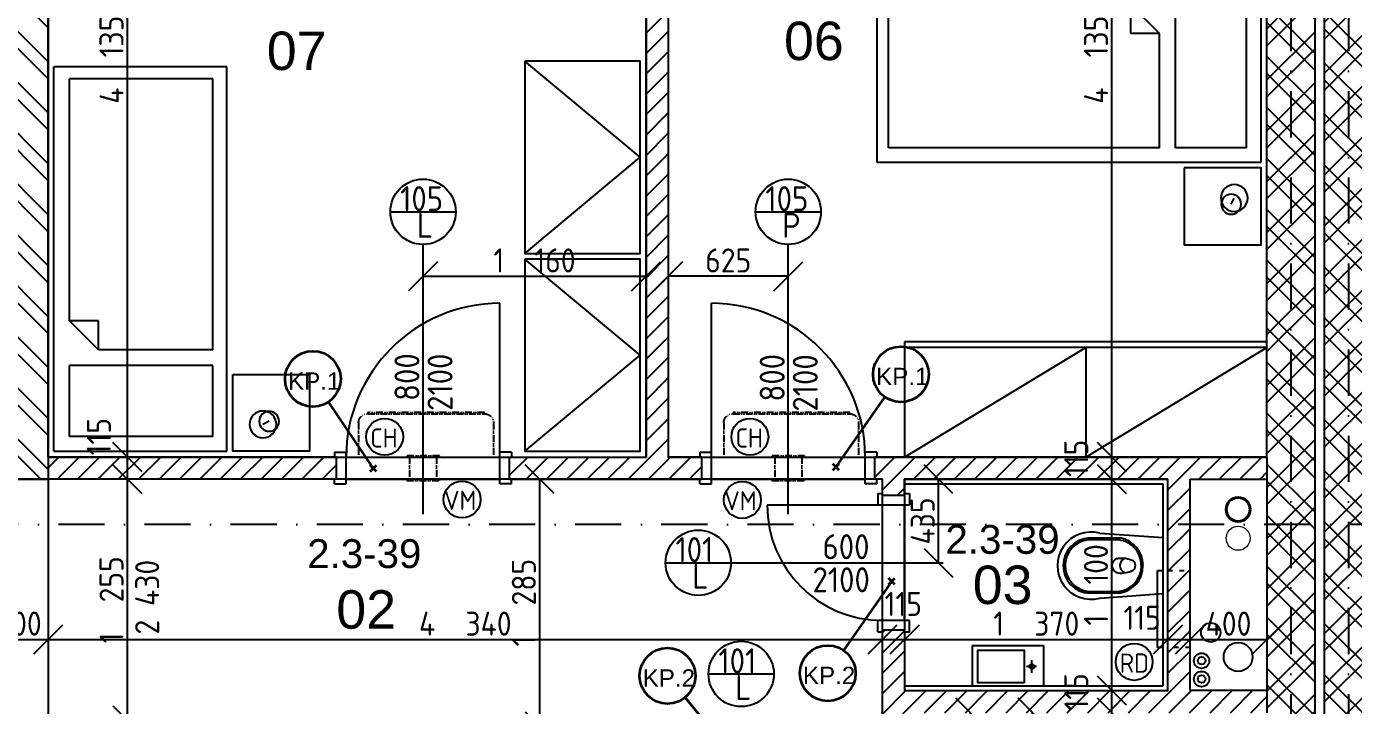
# Model space of a CAD drawing. Extents: x 4511820 to 5180432, y -1526536 to -944957.
# Drawn here: x 5116060 to 5122962, y -1205042 to -1201509 of the extents above; entities that cross this region are included whole.
import ezdxf

# ---------------------------------------------------------------- set-up
doc = ezdxf.new("R2010")
doc.units = 0
doc.header["$MEASUREMENT"] = 0
for name, pattern in [('ACAD_ISO03W100', [30, 12, -18]), ('ACAD_ISO12W100', [22, 12, -3, 0.5, -3, 0.5, -3]), ('BODKOCIARKOVANA_3', [5.6, 3, -1.3, 0, -1.3]), ('DASHED', [0.75, 0.5, -0.25])]:
    doc.linetypes.add(name, pattern=pattern)
doc.layers.get('0').update_dxf_attribs({"linetype": 'CONTINUOUS'})
doc.layers.get('Defpoints').update_dxf_attribs({"color": 61, "linetype": 'CONTINUOUS'})
for name, color, linetype in [('DVERE', 45, 'CONTINUOUS'), ('KÓTY', 4, 'CONTINUOUS'), ('MÚRY', 1, 'CONTINUOUS'), ('osi', 253, 'CONTINUOUS'), ('Plochy', 41, 'CONTINUOUS'), ('POPIS', 7, 'CONTINUOUS'), ('TENKÁ', 7, 'CONTINUOUS'), ('tzb', 153, 'CONTINUOUS'), ('Z-Kúrenie', 101, 'CONTINUOUS'), ('ZARIADENIE', 47, 'CONTINUOUS'), ('ZARIADOVACIE', 144, 'CONTINUOUS'), ('ZZ-chladenie', 133, 'CONTINUOUS'), ('zz-vetr', 52, 'CONTINUOUS'), ('ŠRAFY', 82, 'CONTINUOUS')]:
    doc.layers.add(name, color=color, linetype=linetype)
for name, color, linetype, lineweight in [('preklady', 74, 'CONTINUOUS', 35), ('zz-kanal-daždová', 136, 'CONTINUOUS', 40), ('zz-kanal-splaskova', 37, 'CONTINUOUS', 18)]:
    doc.layers.add(name, color=color, linetype=linetype, lineweight=lineweight)
doc.styles.add('ARIAL', font='arial.ttf')
doc.styles.add('STYLE1', font='isocp.shx')
doc.dimstyles.new('STANDARD-50', dxfattribs={"dimtxt": 125, "dimasz": 150, "dimexe": 10, "dimexo": 200, "dimgap": 20, "dimtad": 1, "dimdsep": 46, "dimlunit": 6, "dimtxsty": 'STYLE1', "dimblk1": 'OBLIQUE', "dimblk2": 'OBLIQUE', "dimsah": 1, "dimcen": 2.5, "dimse1": 1, "dimse2": 1, "dimadec": 0, "dimazin": 0, "dimtfac": 1, "dimtmove": 1, "dimatfit": 3, "dimldrblk": 'OBLIQUE', "dimfxl": 1, "dimtolj": 1, "dimtzin": 0, "dimarcsym": 0})
pattern_1 = [(45, (584112, 2493.08), (-132.5825215, 132.5825215), []), (45, (584200.39, 2493.08), (-132.5825215, 132.5825215), [])]
pattern_2 = [(135, (515810.9, -45114.18), (-132.5825215, -132.5825215), []), (135, (515810.9, -45025.8), (-132.5825215, -132.5825215), [])]
pattern_3 = [(45, (515270.5, 214751.965), (-53.0330086, 53.0330086), [])]

# ---------------------------------------------------------------- blocks, each defined once
blk = doc.blocks.new('JEDNOPOSTEL')
at = {"layer": 'ZARIADENIE', "ltscale": 0.25}
for p, q in [((4449069, -1322230.2), (4447069, -1322230.2)), ((4447069, -1323130.2), (4447069, -1322230.2)), ((4449069, -1322230.2), (4449069, -1323130.2)), ((4449069, -1323130.2), (4447069, -1323130.2)), ((4448913, -1323349.6), (4448929.1, -1323317.4))]:
    blk.add_line(p, q, dxfattribs=at)
at = {"layer": 'ZARIADENIE', "color": 76, "ltscale": 0.25}
for p, q in [((4448390.6, -1322311.3), (4447130.6, -1322311.3)), ((4447130.6, -1323056.9), (4447130.6, -1322311.3)), ((4448540.6, -1322461.3), (4448390.6, -1322311.3)), ((4448390.6, -1322461.3), (4448390.6, -1322311.3)), ((4448992.6, -1322311.3), (4448623.3, -1322311.3)), ((4448623.3, -1323056.9), (4448623.3, -1322311.3)), ((4448992.6, -1323056.9), (4448992.6, -1322311.3)), ((4448540.6, -1322461.3), (4448390.6, -1322461.3)), ((4448540.6, -1323056.9), (4448540.6, -1322461.3)), ((4448540.6, -1323056.9), (4447130.6, -1323056.9)), ((4448992.6, -1323056.9), (4448623.3, -1323056.9))]:
    blk.add_line(p, q, dxfattribs=at)
at = {"layer": 'ZARIADENIE'}
blk.add_lwpolyline([(4448669, -1323160.2), (4448669, -1323560.2), (4449069, -1323560.2), (4449069, -1323160.2)], close=True, dxfattribs=at)
at = {"layer": 'ZARIADENIE', "ltscale": 0.25}
for centre, radius in [((4448929.1, -1323317.4), 69.7), ((4448913, -1323349.6), 51.9)]:
    blk.add_circle(centre, radius, dxfattribs=at)
blk = doc.blocks.new('SKRINA')
at = {"layer": 'ZARIADENIE'}
for p, q in [((4449069, -1324645.2), (4448469, -1324145.2)), ((4448469, -1325145.2), (4449069, -1324645.2))]:
    blk.add_line(p, q, dxfattribs=at)
blk.add_lwpolyline([(4448469, -1324145.2), (4448469, -1325145.2), (4449069, -1325145.2), (4449069, -1324145.2)], close=True, dxfattribs=at)
blk = doc.blocks.new('DVOJPOSTEL')
at = {"layer": 'ZARIADENIE', "ltscale": 0.25}
for p, q in [((4444359, -1314665.2), (4444359, -1312665.2)), ((4444359, -1312665.2), (4446159, -1312665.2)), ((4445259, -1312665.2), (4445259, -1314665.2)), ((4446159, -1312665.2), (4446159, -1314665.2)), ((4444139.6, -1312821.2), (4444171.8, -1312805.1)), ((4446378.4, -1312821.2), (4446346.2, -1312805.1)), ((4446159, -1314665.2), (4444359, -1314665.2))]:
    blk.add_line(p, q, dxfattribs=at)
at = {"layer": 'ZARIADENIE', "color": 76, "ltscale": 0.25}
for p, q in [((4444432.3, -1312741.6), (4445177.9, -1312741.6)), ((4444432.3, -1312741.6), (4444432.3, -1313110.9)), ((4445177.9, -1312741.6), (4445177.9, -1313110.9)), ((4446085.7, -1312741.6), (4445340.1, -1312741.6)), ((4445340.1, -1312741.6), (4445340.1, -1313110.9)), ((4446085.7, -1312741.6), (4446085.7, -1313110.9)), ((4444432.3, -1313110.9), (4445177.9, -1313110.9)), ((4446085.7, -1313110.9), (4445340.1, -1313110.9)), ((4444432.3, -1313193.6), (4444432.3, -1314603.6)), ((4444432.3, -1313193.6), (4445027.9, -1313193.6)), ((4445027.9, -1313193.6), (4445177.9, -1313343.6)), ((4445027.9, -1313193.6), (4445027.9, -1313343.6)), ((4445490.1, -1313193.6), (4445340.1, -1313343.6)), ((4446085.7, -1313193.6), (4445490.1, -1313193.6)), ((4445490.1, -1313193.6), (4445490.1, -1313343.6)), ((4446085.7, -1313193.6), (4446085.7, -1314603.6)), ((4445027.9, -1313343.6), (4445177.9, -1313343.6)), ((4445177.9, -1313343.6), (4445177.9, -1314603.6)), ((4445340.1, -1313343.6), (4445340.1, -1314603.6)), ((4445490.1, -1313343.6), (4445340.1, -1313343.6)), ((4444432.3, -1314603.6), (4445177.9, -1314603.6)), ((4446085.7, -1314603.6), (4445340.1, -1314603.6))]:
    blk.add_line(p, q, dxfattribs=at)
at = {"layer": 'ZARIADENIE'}
for points in [[(4444329, -1313065.2), (4443929, -1313065.2), (4443929, -1312665.2), (4444329, -1312665.2)], [(4446189, -1313065.2), (4446589, -1313065.2), (4446589, -1312665.2), (4446189, -1312665.2)]]:
    blk.add_lwpolyline(points, close=True, dxfattribs=at)
at = {"layer": 'ZARIADENIE', "ltscale": 0.25}
for centre, radius in [((4444139.6, -1312821.2), 51.9), ((4444171.8, -1312805.1), 69.7), ((4446346.2, -1312805.1), 69.7), ((4446378.4, -1312821.2), 51.9)]:
    blk.add_circle(centre, radius, dxfattribs=at)
blk = doc.blocks.new('chlad2')
at = {"layer": 'ZZ-chladenie', "linetype": 'ACAD_ISO12W100', "ltscale": 3}
for p, q in [((5102412.5, -1105747.3), (5102592.5, -1105747.3)), ((5102412.5, -1106448.4), (5102592.5, -1106448.4))]:
    blk.add_line(p, q, dxfattribs=at)
blk.add_lwpolyline([(5102367.5, -1106402), (5102360.8, -1106402), (5102360.8, -1105794.8), (5102367.5, -1105794.8)], close=True, dxfattribs=at)
for centre, start, end in [((5102412.5, -1105792.3), 90, 180), ((5102412.5, -1106403.4), 180, 270)]:
    blk.add_arc(centre, 45, start, end, dxfattribs=at)
blk = doc.blocks.new('_OBLIQUE')
at = {"color": 0, "linetype": 'ByBlock'}
blk.add_line((-0.5, -0.5), (0.5, 0.5), dxfattribs=at)
blk = doc.blocks.new('*D28107')
at = {"layer": 'Defpoints', "color": 0}
for p in [(5115872.5, -1204698.5), (5116172.5, -1204698.5), (5116172.5, -1204698.5)]:
    blk.add_point(p, dxfattribs=at)
at = {"layer": 'KÓTY', "color": 0, "lineweight": -2}
blk.add_line((5115872.5, -1204698.5), (5116172.5, -1204698.5), dxfattribs=at)
at = {"layer": 'KÓTY', "color": 0, "linetype": 'ByBlock', "lineweight": -2, "xscale": 150, "yscale": 150, "zscale": 150, "rotation": 180}
blk.add_blockref('_OBLIQUE', (5115872.5, -1204698.5), dxfattribs=at)
at = {"layer": 'KÓTY', "color": 0, "linetype": 'ByBlock', "lineweight": -2, "xscale": 150, "yscale": 150, "zscale": 150}
blk.add_blockref('_OBLIQUE', (5116172.5, -1204698.5), dxfattribs=at)
at = {"layer": 'KÓTY', "color": 0, "insert": (5116022.5, -1204616), "char_height": 125, "attachment_point": 5, "style": 'STYLE1'}
blk.add_mtext('\\A1;300', dxfattribs=at)
blk = doc.blocks.new('*D28108')
at = {"layer": 'Defpoints', "color": 0}
for p in [(5116172.5, -1204698.5), (5120512.5, -1204698.5), (5120512.5, -1204698.5)]:
    blk.add_point(p, dxfattribs=at)
at = {"layer": 'KÓTY', "color": 0, "lineweight": -2}
blk.add_line((5116172.5, -1204698.5), (5120512.5, -1204698.5), dxfattribs=at)
at = {"layer": 'KÓTY', "color": 0, "linetype": 'ByBlock', "lineweight": -2, "xscale": 150, "yscale": 150, "zscale": 150, "rotation": 180}
blk.add_blockref('_OBLIQUE', (5116172.5, -1204698.5), dxfattribs=at)
at = {"layer": 'KÓTY', "color": 0, "linetype": 'ByBlock', "lineweight": -2, "xscale": 150, "yscale": 150, "zscale": 150}
blk.add_blockref('_OBLIQUE', (5120512.5, -1204698.5), dxfattribs=at)
at = {"layer": 'KÓTY', "color": 0, "insert": (5118342.5, -1204616), "char_height": 125, "attachment_point": 5, "style": 'STYLE1'}
blk.add_mtext('\\A1;4ﾠ340', dxfattribs=at)
blk = doc.blocks.new('*D28109')
at = {"layer": 'Defpoints', "color": 0}
for p in [(5120512.5, -1204698.5), (5120627.5, -1204698.5), (5120627.5, -1204698.5)]:
    blk.add_point(p, dxfattribs=at)
at = {"layer": 'KÓTY', "color": 0, "lineweight": -2}
blk.add_line((5120512.5, -1204698.5), (5120627.5, -1204698.5), dxfattribs=at)
at = {"layer": 'KÓTY', "color": 0, "linetype": 'ByBlock', "lineweight": -2, "xscale": 150, "yscale": 150, "zscale": 150, "rotation": 180}
blk.add_blockref('_OBLIQUE', (5120512.5, -1204698.5), dxfattribs=at)
at = {"layer": 'KÓTY', "color": 0, "linetype": 'ByBlock', "lineweight": -2, "xscale": 150, "yscale": 150, "zscale": 150}
blk.add_blockref('_OBLIQUE', (5120627.5, -1204698.5), dxfattribs=at)
at = {"layer": 'KÓTY', "color": 0, "insert": (5120620.8, -1204513.5), "char_height": 125, "attachment_point": 5, "style": 'STYLE1'}
blk.add_mtext('\\A1;115', dxfattribs=at)
blk = doc.blocks.new('*D28110')
at = {"layer": 'Defpoints', "color": 0}
for p in [(5120627.5, -1204698.5), (5121997.5, -1204698.5), (5121997.5, -1204698.5)]:
    blk.add_point(p, dxfattribs=at)
at = {"layer": 'KÓTY', "color": 0, "lineweight": -2}
blk.add_line((5120627.5, -1204698.5), (5121997.5, -1204698.5), dxfattribs=at)
at = {"layer": 'KÓTY', "color": 0, "linetype": 'ByBlock', "lineweight": -2, "xscale": 150, "yscale": 150, "zscale": 150, "rotation": 180}
blk.add_blockref('_OBLIQUE', (5120627.5, -1204698.5), dxfattribs=at)
at = {"layer": 'KÓTY', "color": 0, "linetype": 'ByBlock', "lineweight": -2, "xscale": 150, "yscale": 150, "zscale": 150}
blk.add_blockref('_OBLIQUE', (5121997.5, -1204698.5), dxfattribs=at)
at = {"layer": 'KÓTY', "color": 0, "insert": (5121312.5, -1204616), "char_height": 125, "attachment_point": 5, "style": 'STYLE1'}
blk.add_mtext('\\A1;1ﾠ370', dxfattribs=at)
blk = doc.blocks.new('*D28111')
at = {"layer": 'Defpoints', "color": 0}
for p in [(5121997.5, -1204698.5), (5122112.5, -1204698.5), (5122112.5, -1204698.5)]:
    blk.add_point(p, dxfattribs=at)
at = {"layer": 'KÓTY', "color": 0, "lineweight": -2}
blk.add_line((5121997.5, -1204698.5), (5122112.5, -1204698.5), dxfattribs=at)
at = {"layer": 'KÓTY', "color": 0, "linetype": 'ByBlock', "lineweight": -2, "xscale": 150, "yscale": 150, "zscale": 150, "rotation": 180}
blk.add_blockref('_OBLIQUE', (5121997.5, -1204698.5), dxfattribs=at)
at = {"layer": 'KÓTY', "color": 0, "linetype": 'ByBlock', "lineweight": -2, "xscale": 150, "yscale": 150, "zscale": 150}
blk.add_blockref('_OBLIQUE', (5122112.5, -1204698.5), dxfattribs=at)
at = {"layer": 'KÓTY', "color": 0, "insert": (5121863.5, -1204585.5), "char_height": 125, "attachment_point": 5, "style": 'STYLE1'}
blk.add_mtext('\\A1;115', dxfattribs=at)
blk = doc.blocks.new('*D28112')
at = {"layer": 'Defpoints', "color": 0}
for p in [(5122112.5, -1204698.5), (5122512.5, -1204698.5), (5122512.5, -1204698.5)]:
    blk.add_point(p, dxfattribs=at)
at = {"layer": 'KÓTY', "color": 0, "lineweight": -2}
blk.add_line((5122112.5, -1204698.5), (5122512.5, -1204698.5), dxfattribs=at)
at = {"layer": 'KÓTY', "color": 0, "linetype": 'ByBlock', "lineweight": -2, "xscale": 150, "yscale": 150, "zscale": 150, "rotation": 180}
blk.add_blockref('_OBLIQUE', (5122112.5, -1204698.5), dxfattribs=at)
at = {"layer": 'KÓTY', "color": 0, "linetype": 'ByBlock', "lineweight": -2, "xscale": 150, "yscale": 150, "zscale": 150}
blk.add_blockref('_OBLIQUE', (5122512.5, -1204698.5), dxfattribs=at)
at = {"layer": 'KÓTY', "color": 0, "insert": (5122312.5, -1204616), "char_height": 125, "attachment_point": 5, "style": 'STYLE1'}
blk.add_mtext('\\A1;400', dxfattribs=at)
blk = doc.blocks.new('*D28202')
at = {"layer": 'Defpoints', "color": 0}
for p in [(5116172.5, -1203864.2), (5116584.5, -1203864.2), (5116172.5, -1205119.2)]:
    blk.add_point(p, dxfattribs=at)
at = {"layer": 'KÓTY', "color": 0, "lineweight": -2}
blk.add_line((5116584.5, -1205119.2), (5116584.5, -1203864.2), dxfattribs=at)
at = {"layer": 'KÓTY', "color": 0, "linetype": 'ByBlock', "lineweight": -2, "xscale": 150, "yscale": 150, "zscale": 150}
for p, rotation in [((5116584.5, -1203864.2), 90), ((5116584.5, -1205119.2), 270)]:
    blk.add_blockref('_OBLIQUE', p, dxfattribs=dict(at, rotation=rotation))
at = {"layer": 'KÓTY', "color": 0, "insert": (5116502, -1204491.7), "char_height": 125, "attachment_point": 5, "rotation": 90, "style": 'STYLE1'}
blk.add_mtext('\\A1;1ﾠ255', dxfattribs=at)
blk = doc.blocks.new('*D28203')
at = {"layer": 'Defpoints', "color": 0}
for p in [(5116172.5, -1203749.2), (5116584.5, -1203749.2), (5116172.5, -1203864.2)]:
    blk.add_point(p, dxfattribs=at)
at = {"layer": 'KÓTY', "color": 0, "lineweight": -2}
blk.add_line((5116584.5, -1203864.2), (5116584.5, -1203749.2), dxfattribs=at)
at = {"layer": 'KÓTY', "color": 0, "linetype": 'ByBlock', "lineweight": -2, "xscale": 150, "yscale": 150, "zscale": 150}
for p, rotation in [((5116584.5, -1203749.2), 90), ((5116584.5, -1203864.2), 270)]:
    blk.add_blockref('_OBLIQUE', p, dxfattribs=dict(at, rotation=rotation))
at = {"layer": 'KÓTY', "color": 0, "insert": (5116436.5, -1203643), "char_height": 125, "attachment_point": 5, "rotation": 90, "style": 'STYLE1'}
blk.add_mtext('\\A1;115', dxfattribs=at)
blk = doc.blocks.new('*D28204')
at = {"layer": 'Defpoints', "color": 0}
for p in [(5116172.5, -1199614.2), (5116584.5, -1199614.2), (5116172.5, -1203749.2)]:
    blk.add_point(p, dxfattribs=at)
at = {"layer": 'KÓTY', "color": 0, "lineweight": -2}
blk.add_line((5116584.5, -1203749.2), (5116584.5, -1199614.2), dxfattribs=at)
at = {"layer": 'KÓTY', "color": 0, "linetype": 'ByBlock', "lineweight": -2, "xscale": 150, "yscale": 150, "zscale": 150}
for p, rotation in [((5116584.5, -1199614.2), 90), ((5116584.5, -1203749.2), 270)]:
    blk.add_blockref('_OBLIQUE', p, dxfattribs=dict(at, rotation=rotation))
at = {"layer": 'KÓTY', "color": 0, "insert": (5116502, -1201681.7), "char_height": 125, "attachment_point": 5, "rotation": 90, "style": 'STYLE1'}
blk.add_mtext('\\A1;4ﾠ135', dxfattribs=at)
blk = doc.blocks.new('*D28205')
at = {"layer": 'Defpoints', "color": 0}
for p in [(5118122.5, -1202643.1), (5119282.5, -1202643.1), (5119282.5, -1202808.5)]:
    blk.add_point(p, dxfattribs=at)
at = {"layer": 'KÓTY', "color": 0, "lineweight": -2}
blk.add_line((5118122.5, -1202808.5), (5119282.5, -1202808.5), dxfattribs=at)
at = {"layer": 'KÓTY', "color": 0, "linetype": 'ByBlock', "lineweight": -2, "xscale": 150, "yscale": 150, "zscale": 150, "rotation": 180}
blk.add_blockref('_OBLIQUE', (5118122.5, -1202808.5), dxfattribs=at)
at = {"layer": 'KÓTY', "color": 0, "linetype": 'ByBlock', "lineweight": -2, "xscale": 150, "yscale": 150, "zscale": 150}
blk.add_blockref('_OBLIQUE', (5119282.5, -1202808.5), dxfattribs=at)
at = {"layer": 'KÓTY', "color": 0, "insert": (5118702.5, -1202726), "char_height": 125, "attachment_point": 5, "style": 'STYLE1'}
blk.add_mtext('\\A1;1ﾠ160', dxfattribs=at)
blk = doc.blocks.new('*D28206')
at = {"layer": 'Defpoints', "color": 0}
for p in [(5119397.5, -1202808.5), (5119397.5, -1203749.2), (5120022.5, -1203749.2)]:
    blk.add_point(p, dxfattribs=at)
at = {"layer": 'KÓTY', "color": 0, "lineweight": -2}
blk.add_line((5120022.5, -1202808.5), (5119397.5, -1202808.5), dxfattribs=at)
at = {"layer": 'KÓTY', "color": 0, "linetype": 'ByBlock', "lineweight": -2, "xscale": 150, "yscale": 150, "zscale": 150, "rotation": 180}
blk.add_blockref('_OBLIQUE', (5119397.5, -1202808.5), dxfattribs=at)
at = {"layer": 'KÓTY', "color": 0, "linetype": 'ByBlock', "lineweight": -2, "xscale": 150, "yscale": 150, "zscale": 150}
blk.add_blockref('_OBLIQUE', (5120022.5, -1202808.5), dxfattribs=at)
at = {"layer": 'KÓTY', "color": 0, "insert": (5119710, -1202726), "char_height": 125, "attachment_point": 5, "style": 'STYLE1'}
blk.add_mtext('\\A1;625', dxfattribs=at)
blk = doc.blocks.new('*D28210')
at = {"layer": 'Defpoints', "color": 0}
for p in [(5121705.5, -1205079.2), (5121705.5, -1205079.2), (5121705.5, -1207334.2)]:
    blk.add_point(p, dxfattribs=at)
at = {"layer": 'KÓTY', "color": 0, "lineweight": -2}
blk.add_line((5121705.5, -1207334.2), (5121705.5, -1205079.2), dxfattribs=at)
at = {"layer": 'KÓTY', "color": 0, "linetype": 'ByBlock', "lineweight": -2, "xscale": 150, "yscale": 150, "zscale": 150}
for p, rotation in [((5121705.5, -1205079.2), 90), ((5121705.5, -1207334.2), 270)]:
    blk.add_blockref('_OBLIQUE', p, dxfattribs=dict(at, rotation=rotation))
at = {"layer": 'KÓTY', "color": 0, "insert": (5121597, -1205979.5), "char_height": 125, "attachment_point": 5, "rotation": 90, "style": 'STYLE1'}
blk.add_mtext('\\A1;2ﾠ255', dxfattribs=at)
blk = doc.blocks.new('*D28211')
at = {"layer": 'Defpoints', "color": 0}
for p in [(5121705.5, -1204964.2), (5121705.5, -1204964.2), (5121705.5, -1205079.2)]:
    blk.add_point(p, dxfattribs=at)
at = {"layer": 'KÓTY', "color": 0, "lineweight": -2}
blk.add_line((5121705.5, -1205079.2), (5121705.5, -1204964.2), dxfattribs=at)
at = {"layer": 'KÓTY', "color": 0, "linetype": 'ByBlock', "lineweight": -2, "xscale": 150, "yscale": 150, "zscale": 150}
for p, rotation in [((5121705.5, -1204964.2), 90), ((5121705.5, -1205079.2), 270)]:
    blk.add_blockref('_OBLIQUE', p, dxfattribs=dict(at, rotation=rotation))
at = {"layer": 'KÓTY', "color": 0, "insert": (5121520.5, -1204971), "char_height": 125, "attachment_point": 5, "rotation": 90, "style": 'STYLE1'}
blk.add_mtext('\\A1;115', dxfattribs=at)
blk = doc.blocks.new('*D28212')
at = {"layer": 'Defpoints', "color": 0}
for p in [(5121705.5, -1203864.2), (5121705.5, -1203864.2), (5121705.5, -1204964.2)]:
    blk.add_point(p, dxfattribs=at)
at = {"layer": 'KÓTY', "color": 0, "lineweight": -2}
blk.add_line((5121705.5, -1204964.2), (5121705.5, -1203864.2), dxfattribs=at)
at = {"layer": 'KÓTY', "color": 0, "linetype": 'ByBlock', "lineweight": -2, "xscale": 150, "yscale": 150, "zscale": 150}
for p, rotation in [((5121705.5, -1203864.2), 90), ((5121705.5, -1204964.2), 270)]:
    blk.add_blockref('_OBLIQUE', p, dxfattribs=dict(at, rotation=rotation))
at = {"layer": 'KÓTY', "color": 0, "insert": (5121623, -1204414.2), "char_height": 125, "attachment_point": 5, "rotation": 90, "style": 'STYLE1'}
blk.add_mtext('\\A1;1ﾠ100', dxfattribs=at)
blk = doc.blocks.new('*D28213')
at = {"layer": 'Defpoints', "color": 0}
for p in [(5121705.5, -1203749.2), (5121705.5, -1203749.2), (5121705.5, -1203864.2)]:
    blk.add_point(p, dxfattribs=at)
at = {"layer": 'KÓTY', "color": 0, "lineweight": -2}
blk.add_line((5121705.5, -1203864.2), (5121705.5, -1203749.2), dxfattribs=at)
at = {"layer": 'KÓTY', "color": 0, "linetype": 'ByBlock', "lineweight": -2, "xscale": 150, "yscale": 150, "zscale": 150}
for p, rotation in [((5121705.5, -1203749.2), 90), ((5121705.5, -1203864.2), 270)]:
    blk.add_blockref('_OBLIQUE', p, dxfattribs=dict(at, rotation=rotation))
at = {"layer": 'KÓTY', "color": 0, "insert": (5121520.5, -1203756), "char_height": 125, "attachment_point": 5, "rotation": 90, "style": 'STYLE1'}
blk.add_mtext('\\A1;115', dxfattribs=at)
blk = doc.blocks.new('*D28214')
at = {"layer": 'Defpoints', "color": 0}
for p in [(5121705.5, -1199614.2), (5122012.5, -1199614.2), (5121705.5, -1203749.2)]:
    blk.add_point(p, dxfattribs=at)
at = {"layer": 'KÓTY', "color": 0, "lineweight": -2}
blk.add_line((5121705.5, -1203749.2), (5121705.5, -1199614.2), dxfattribs=at)
at = {"layer": 'KÓTY', "color": 0, "linetype": 'ByBlock', "lineweight": -2, "xscale": 150, "yscale": 150, "zscale": 150}
for p, rotation in [((5121705.5, -1199614.2), 90), ((5121705.5, -1203749.2), 270)]:
    blk.add_blockref('_OBLIQUE', p, dxfattribs=dict(at, rotation=rotation))
at = {"layer": 'KÓTY', "color": 0, "insert": (5121623, -1201681.7), "char_height": 125, "attachment_point": 5, "rotation": 90, "style": 'STYLE1'}
blk.add_mtext('\\A1;4ﾠ135', dxfattribs=at)
blk = doc.blocks.new('*D28216')
at = {"layer": 'Defpoints', "color": 0}
for p in [(5118729.5, -1203864.2), (5119072.5, -1203864.2), (5119262.5, -1205149.2)]:
    blk.add_point(p, dxfattribs=at)
at = {"layer": 'KÓTY', "color": 0, "lineweight": -2}
blk.add_line((5118729.5, -1205149.2), (5118729.5, -1203864.2), dxfattribs=at)
at = {"layer": 'KÓTY', "color": 0, "linetype": 'ByBlock', "lineweight": -2, "xscale": 150, "yscale": 150, "zscale": 150}
for p, rotation in [((5118729.5, -1203864.2), 90), ((5118729.5, -1205149.2), 270)]:
    blk.add_blockref('_OBLIQUE', p, dxfattribs=dict(at, rotation=rotation))
at = {"layer": 'KÓTY', "color": 0, "insert": (5118647, -1204506.7), "char_height": 125, "attachment_point": 5, "rotation": 90, "style": 'STYLE1'}
blk.add_mtext('\\A1;1ﾠ285', dxfattribs=at)
blk = doc.blocks.new('*D28226')
at = {"layer": 'Defpoints', "color": 0}
for p in [(5120804, -1203864.2), (5120829, -1203864.2), (5120829, -1204299.2)]:
    blk.add_point(p, dxfattribs=at)
at = {"layer": 'KÓTY', "color": 0, "lineweight": -2}
blk.add_line((5120804, -1204299.2), (5120804, -1203864.2), dxfattribs=at)
at = {"layer": 'KÓTY', "color": 0, "linetype": 'ByBlock', "lineweight": -2, "xscale": 150, "yscale": 150, "zscale": 150}
for p, rotation in [((5120804, -1203864.2), 90), ((5120804, -1204299.2), 270)]:
    blk.add_blockref('_OBLIQUE', p, dxfattribs=dict(at, rotation=rotation))
at = {"layer": 'KÓTY', "color": 0, "insert": (5120721.5, -1204081.7), "char_height": 125, "attachment_point": 5, "rotation": 90, "style": 'STYLE1'}
blk.add_mtext('\\A1;435', dxfattribs=at)
blk = doc.blocks.new('*D28265')
at = {"layer": 'Defpoints', "color": 0}
for p in [(5120627.5, -1205079.2), (5120627.5, -1205264.2), (5120969, -1205264.2)]:
    blk.add_point(p, dxfattribs=at)
at = {"layer": 'KÓTY', "color": 0, "lineweight": -2}
blk.add_line((5120969, -1205079.2), (5120969, -1205264.2), dxfattribs=at)
at = {"layer": 'KÓTY', "color": 0, "linetype": 'ByBlock', "lineweight": -2, "xscale": 150, "yscale": 150, "zscale": 150}
for p, rotation in [((5120969, -1205079.2), 90), ((5120969, -1205264.2), 270)]:
    blk.add_blockref('_OBLIQUE', p, dxfattribs=dict(at, rotation=rotation))
at = {"layer": 'KÓTY', "color": 0, "insert": (5120901.5, -1205407.5), "char_height": 125, "attachment_point": 5, "rotation": 90, "style": 'STYLE1'}
blk.add_mtext('\\A1;185', dxfattribs=at)
blk = doc.blocks.new('*D28266')
at = {"layer": 'Defpoints', "color": 0}
for p in [(5121293, -1205079.2), (5122397.5, -1205079.2), (5122397.5, -1205194.2)]:
    blk.add_point(p, dxfattribs=at)
at = {"layer": 'KÓTY', "color": 0, "lineweight": -2}
blk.add_line((5121293, -1205194.2), (5121293, -1205079.2), dxfattribs=at)
at = {"layer": 'KÓTY', "color": 0, "linetype": 'ByBlock', "lineweight": -2, "xscale": 150, "yscale": 150, "zscale": 150}
for p, rotation in [((5121293, -1205079.2), 90), ((5121293, -1205194.2), 270)]:
    blk.add_blockref('_OBLIQUE', p, dxfattribs=dict(at, rotation=rotation))
at = {"layer": 'KÓTY', "color": 0, "insert": (5121255.5, -1205350.5), "char_height": 125, "attachment_point": 5, "rotation": 90, "style": 'STYLE1'}
blk.add_mtext('\\A1;115', dxfattribs=at)

msp = doc.modelspace()

# ---------------------------------------------------------------- hatches: boundary and pattern name
at = {"layer": 'ŠRAFY'}
h = msp.add_hatch(dxfattribs=at)
h.set_pattern_fill('ANSI32', color=256, scale=500, angle=90)
h.set_pattern_definition([(135, (515810.9, -44587.94), (-132.5825215, -132.5825215), []), (135, (515810.9, -44499.55), (-132.5825215, -132.5825215), [])])
h.paths.add_polyline_path([(5116172.5, -1203864.226), (5116172.5, -1203749.226), (5116172.5, -1199614.226), (5115872.5, -1199614.226), (5115872.5, -1202559.226), (5115872.5, -1202674.226), (5115872.5, -1203864.226)])
at = {"layer": 'ŠRAFY', "ltscale": 0.25}
h = msp.add_hatch(dxfattribs=at)
h.set_pattern_fill('ANSI31', color=256, scale=600, style=0)
h.set_pattern_definition(pattern_3)
h.paths.add_polyline_path([(5119397.5, -1199614.226), (5119282.5, -1199614.226), (5119282.5, -1203749.226), (5118572.5, -1203749.226), (5118572.5, -1203864.226), (5119572.5, -1203864.226), (5119572.5, -1203749.226), (5119397.5, -1203749.226)])
at = {"layer": 'ŠRAFY'}
h = msp.add_hatch(dxfattribs=at)
h.set_pattern_fill('ANSI32', color=256, scale=500)
h.set_pattern_definition(pattern_1)
h.paths.add_polyline_path([(5122762.5, -1199614.226), (5122512.5, -1199614.226), (5122512.5, -1203749.226), (5122512.5, -1203864.226), (5122512.5, -1204964.226), (5122512.5, -1205079.226), (5122512.5, -1207334.226), (5122512.5, -1207474.226), (5122512.5, -1208194.226), (5122512.5, -1208274.226), (5122512.5, -1208574.226), (5122512.5, -1208654.226), (5122512.5, -1212534.226), (5122762.5, -1212534.226)])
h = msp.add_hatch(dxfattribs=at)
h.set_pattern_fill('ANSI32', color=256, scale=500, angle=90)
h.set_pattern_definition(pattern_2)
h.paths.add_polyline_path([(5122762.5, -1199614.226), (5122512.5, -1199614.226), (5122512.5, -1203749.226), (5122512.5, -1203864.226), (5122512.5, -1204964.226), (5122512.5, -1205079.226), (5122512.5, -1207334.226), (5122512.5, -1207474.226), (5122512.5, -1208194.226), (5122512.5, -1208274.226), (5122512.5, -1208574.226), (5122512.5, -1208654.226), (5122512.5, -1212534.226), (5122762.5, -1212534.226)])
h = msp.add_hatch(dxfattribs=at)
h.set_pattern_fill('ANSI32', color=256, scale=500)
h.set_pattern_definition(pattern_1)
h.paths.add_polyline_path([(5123062.5, -1209090.673), (5123062.5, -1207244.226), (5123062.5, -1207129.226), (5123062.5, -1204879.226), (5123062.5, -1204764.226), (5123062.5, -1203764.226), (5123062.5, -1203649.226), (5123062.5, -1199614.226), (5122812.5, -1199614.226), (5122812.5, -1212914.226), (5123062.5, -1212914.226), (5123062.5, -1211474.226), (5123062.5, -1211299.226), (5123062.5, -1211284.226)])
h = msp.add_hatch(dxfattribs=at)
h.set_pattern_fill('ANSI32', color=256, scale=500, angle=90)
h.set_pattern_definition(pattern_2)
h.paths.add_polyline_path([(5123062.5, -1209090.673), (5123062.5, -1207244.226), (5123062.5, -1207129.226), (5123062.5, -1204879.226), (5123062.5, -1204764.226), (5123062.5, -1203764.226), (5123062.5, -1203649.226), (5123062.5, -1199614.226), (5122812.5, -1199614.226), (5122812.5, -1212914.226), (5123062.5, -1212914.226), (5123062.5, -1211474.226), (5123062.5, -1211299.226), (5123062.5, -1211284.226)])
at = {"layer": 'ŠRAFY', "ltscale": 0.25}
h = msp.add_hatch(dxfattribs=at)
h.set_pattern_fill('ANSI31', color=256, scale=600, style=0)
h.set_pattern_definition(pattern_3)
h.paths.add_polyline_path([(5117662.5, -1203864.226), (5117672.5, -1203864.226), (5117672.5, -1203749.226), (5117662.5, -1203749.226), (5116172.5, -1203749.226), (5116172.5, -1203864.226)])
h = msp.add_hatch(dxfattribs=at)
h.set_pattern_fill('ANSI31', color=256, scale=600, style=0)
h.set_pattern_definition(pattern_3)
h.paths.add_polyline_path([(5122512.5, -1204964.226), (5122112.5, -1204964.226), (5122112.5, -1203864.226), (5122512.5, -1203864.226), (5122512.5, -1203749.226), (5120472.5, -1203749.226), (5120472.5, -1203864.226), (5120512.5, -1203864.226), (5120512.5, -1203949.226), (5120627.5, -1203949.226), (5120627.5, -1203864.226), (5121997.5, -1203864.226), (5121997.5, -1204964.226), (5120627.5, -1204964.226), (5120627.5, -1204649.226), (5120512.5, -1204649.226), (5120512.5, -1205149.226), (5120127.5, -1205149.226), (5120127.5, -1205264.226), (5120627.5, -1205264.226), (5120627.5, -1205079.226), (5122512.5, -1205079.226)])

# ---------------------------------------------------------------- linework, layer by layer
at = {"layer": 'DVERE', "ltscale": 0.25}
for p, q in [((5117952.5, -1202473.07), (5118292.5, -1202473.07)), ((5119852.5, -1202473.07), (5120192.5, -1202473.07)), ((5118122.5, -1204045.726), (5118122.5, -1202643.07)), ((5120022.5, -1204045.726), (5120022.5, -1202643.07)), ((5118522.5, -1203749.226), (5118522.5, -1202949.226)), ((5119622.5, -1203749.226), (5119622.5, -1202949.226)), ((5118522.5, -1203699.226), (5118522.5, -1203534.226)), ((5117662.5, -1203724.226), (5117722.5, -1203724.226)), ((5117662.5, -1203724.226), (5117662.5, -1203749.226)), ((5117722.5, -1203889.226), (5117722.5, -1203724.226)), ((5118582.5, -1203724.226), (5118522.5, -1203724.226)), ((5118522.5, -1203889.226), (5118522.5, -1203724.226)), ((5118582.5, -1203724.226), (5118582.5, -1203749.226)), ((5119562.5, -1203724.226), (5119622.5, -1203724.226)), ((5119562.5, -1203724.226), (5119562.5, -1203749.226)), ((5119622.5, -1203889.226), (5119622.5, -1203724.226)), ((5120482.5, -1203724.226), (5120422.5, -1203724.226)), ((5120422.5, -1203889.226), (5120422.5, -1203724.226)), ((5120482.5, -1203724.226), (5120482.5, -1203749.226)), ((5117722.5, -1203749.226), (5118522.5, -1203749.226)), ((5119622.5, -1203749.226), (5120422.5, -1203749.226)), ((5117662.5, -1203889.226), (5117662.5, -1203864.226)), ((5117722.5, -1203864.226), (5118522.5, -1203864.226)), ((5118582.5, -1203889.226), (5118582.5, -1203864.226)), ((5119562.5, -1203889.226), (5119562.5, -1203864.226)), ((5119622.5, -1203864.226), (5120422.5, -1203864.226)), ((5120482.5, -1203889.226), (5120482.5, -1203864.226)), ((5117662.5, -1203889.226), (5117722.5, -1203889.226)), ((5118582.5, -1203889.226), (5118522.5, -1203889.226)), ((5119562.5, -1203889.226), (5119622.5, -1203889.226)), ((5120482.5, -1203889.226), (5120422.5, -1203889.226)), ((5120512.5, -1203999.226), (5119912.5, -1203999.226)), ((5120487.5, -1203939.226), (5120487.5, -1203999.226)), ((5120487.5, -1203939.226), (5120512.5, -1203939.226)), ((5120652.5, -1203999.226), (5120487.5, -1203999.226)), ((5120512.5, -1204599.226), (5120512.5, -1203999.226)), ((5120627.5, -1203939.226), (5120652.5, -1203939.226)), ((5120627.5, -1204599.226), (5120627.5, -1203999.226)), ((5120652.5, -1203939.226), (5120652.5, -1203999.226)), ((5119384.344, -1204299.226), (5119724.344, -1204299.226)), ((5119724.344, -1204299.226), (5120829, -1204299.226)), ((5120487.5, -1204659.226), (5120487.5, -1204599.226)), ((5120652.5, -1204599.226), (5120487.5, -1204599.226)), ((5120652.5, -1204659.226), (5120652.5, -1204599.226)), ((5120487.5, -1204659.226), (5120512.5, -1204659.226)), ((5120627.5, -1204659.226), (5120652.5, -1204659.226)), ((5119607.5, -1204877.898), (5119947.5, -1204877.898))]:
    msp.add_line(p, q, dxfattribs=at)
for centre in [(5118122.5, -1202473.07), (5120022.5, -1202473.07), (5119554.344, -1204299.226), (5119777.5, -1204877.898)]:
    msp.add_circle(centre, 170, dxfattribs=at)
for centre, radius, start, end in [((5118522.5, -1203749.226), 800, 90, 180), ((5119622.5, -1203749.226), 800, 0, 90), ((5120512.5, -1203999.226), 600, 180, 270)]:
    msp.add_arc(centre, radius, start, end, dxfattribs=at)
at = {"layer": 'MÚRY'}
for p, q in [((5116172.5, -1203749.226), (5116172.5, -1199614.226)), ((5116172.5, -1203749.226), (5116172.5, -1199614.226)), ((5119282.5, -1199614.226), (5119282.5, -1203749.226)), ((5119397.5, -1199614.226), (5119397.5, -1203749.226)), ((5122512.5, -1203749.226), (5122512.5, -1199614.226)), ((5122512.5, -1204964.226), (5122112.5, -1204964.226))]:
    msp.add_line(p, q, dxfattribs=at)
at = {"layer": 'MÚRY', "ltscale": 0.25}
for p, q in [((5117672.5, -1203749.226), (5116172.5, -1203749.226)), ((5117672.5, -1203864.226), (5117672.5, -1203749.226)), ((5118572.5, -1203749.226), (5119282.5, -1203749.226)), ((5118572.5, -1203864.226), (5118572.5, -1203749.226)), ((5119572.5, -1203749.226), (5119397.5, -1203749.226)), ((5119572.5, -1203864.226), (5119572.5, -1203749.226)), ((5122512.5, -1203749.226), (5120472.5, -1203749.226)), ((5120472.5, -1203864.226), (5120472.5, -1203749.226)), ((5117672.5, -1203864.226), (5115872.5, -1203864.226)), ((5118572.5, -1203864.226), (5119572.5, -1203864.226)), ((5120512.5, -1203864.226), (5120472.5, -1203864.226)), ((5120512.5, -1203949.226), (5120512.5, -1203864.226)), ((5120627.5, -1203949.226), (5120627.5, -1203864.226)), ((5120627.5, -1203864.226), (5121997.5, -1203864.226)), ((5121997.5, -1204964.226), (5121997.5, -1203864.226)), ((5122112.5, -1204964.226), (5122112.5, -1203864.226)), ((5122112.5, -1203864.226), (5122512.5, -1203864.226)), ((5122512.5, -1203864.226), (5122512.5, -1204964.226)), ((5120627.5, -1203949.226), (5120512.5, -1203949.226)), ((5120512.5, -1205149.226), (5120512.5, -1204649.226)), ((5120627.5, -1204649.226), (5120512.5, -1204649.226)), ((5120627.5, -1204649.226), (5120627.5, -1204964.226)), ((5120627.5, -1204964.226), (5121997.5, -1204964.226))]:
    msp.add_line(p, q, dxfattribs=at)
at = {"layer": 'osi', "linetype": 'BODKOCIARKOVANA_3', "ltscale": 80}
for p, q in [((5122637.5, -1198261.132), (5122637.5, -1230189.035)), ((5122937.5, -1198261.132), (5122937.5, -1230189.035)), ((5157242.5, -1204099.226), (5093572.5, -1204099.226))]:
    msp.add_line(p, q, dxfattribs=at)
at = {"layer": 'Plochy'}
for points in [[(5119282.5, -1199614.226), (5116172.5, -1199614.226), (5116172.5, -1203749.226), (5119282.5, -1203749.226)], [(5122512.5, -1199614.226), (5119397.5, -1199614.226), (5119397.5, -1203749.226), (5122512.5, -1203749.226)], [(5109532.5, -1203294.226), (5109532.5, -1202039.226), (5112982.5, -1202039.226), (5112982.5, -1202674.226), (5115872.5, -1202674.226), (5115872.5, -1203864.226), (5116172.5, -1203864.226), (5116172.5, -1205119.226), (5112962.5, -1205119.226), (5112962.5, -1203809.226), (5110597.5, -1203809.226), (5110597.5, -1203294.226)], [(5120512.5, -1203864.226), (5116172.5, -1203864.226), (5116172.5, -1205149.226), (5120512.5, -1205149.226)], [(5121997.5, -1203864.226), (5120627.5, -1203864.226), (5120627.5, -1204964.226), (5121997.5, -1204964.226)]]:
    msp.add_lwpolyline(points, close=True, dxfattribs=at)
at = {"layer": 'preklady'}
for p, q in [((5120271, -1203800.535), (5120525.331, -1203437.312)), ((5117864.5, -1203808.035), (5117630.763, -1203462.623)), ((5117847.883, -1203824.652), (5117881.117, -1203791.418)), ((5117881.118, -1203824.652), (5117847.884, -1203791.418)), ((5120254.383, -1203817.152), (5120287.617, -1203783.918)), ((5120287.618, -1203817.152), (5120254.384, -1203783.918)), ((5120560.5, -1204395.535), (5120310.501, -1204755.028)), ((5120543.883, -1204412.152), (5120577.117, -1204378.918)), ((5120577.118, -1204412.152), (5120543.884, -1204378.918)), ((5119651.501, -1205202.035), (5119486.034, -1204999.797))]:
    msp.add_line(p, q, dxfattribs=at)
at = {"layer": 'preklady', "ltscale": 0.25}
for centre in [(5120608.5, -1203318.535), (5117549.5, -1203342.535), (5119394.215, -1204887.573), (5120227.715, -1204874.073)]:
    msp.add_circle(centre, 145, dxfattribs=at)
at = {"layer": 'TENKÁ'}
for p, q in [((5122762.5, -1213074.226), (5122762.5, -1199074.226)), ((5122812.5, -1213074.226), (5122812.5, -1199074.226)), ((5116172.5, -1203749.226), (5116172.5, -1203864.226)), ((5122512.5, -1203749.226), (5122512.5, -1203864.226)), ((5122512.5, -1204964.226), (5122512.5, -1205079.226))]:
    msp.add_line(p, q, dxfattribs=at)
at = {"layer": 'TENKÁ', "linetype": 'ACAD_ISO12W100', "ltscale": 10}
msp.add_line((5116172.5, -1203864.226), (5116172.5, -1205119.226), dxfattribs=at)
at = {"layer": 'TENKÁ', "ltscale": 0.25}
for p, q in [((5120627.5, -1203889.226), (5121972.5, -1203889.226)), ((5121972.5, -1204939.226), (5121972.5, -1203889.226)), ((5120627.5, -1204939.226), (5121972.5, -1204939.226))]:
    msp.add_line(p, q, dxfattribs=at)
at = {"layer": 'tzb'}
for p, q in [((5121942.5, -1204739.226), (5121942.5, -1204339.226)), ((5121942.5, -1204339.226), (5121972.5, -1204339.226)), ((5121972.5, -1204739.226), (5121942.5, -1204739.226))]:
    msp.add_line(p, q, dxfattribs=at)
at = {"layer": 'tzb', "linetype": 'ACAD_ISO03W100', "ltscale": 2}
for p, q in [((5121997.5, -1204339.226), (5122112.5, -1204339.226)), ((5122112.5, -1204739.226), (5121997.5, -1204739.226))]:
    msp.add_line(p, q, dxfattribs=at)
at = {"layer": 'tzb'}
msp.add_circle((5121821.809, -1204814.947), 96, dxfattribs=at)
at = {"layer": 'Z-Kúrenie'}
for centre, radius in [((5122172.5, -1204809.226), 40), ((5122172.5, -1204809.226), 20), ((5122172.5, -1204904.226), 40), ((5122172.5, -1204904.226), 20)]:
    msp.add_circle(centre, radius, dxfattribs=at)
at = {"layer": 'ZARIADENIE'}
for p, q in [((5122512.5, -1203149.226), (5120627.5, -1203149.226)), ((5120627.5, -1203149.226), (5120627.5, -1203749.226)), ((5122512.5, -1203179.226), (5120627.5, -1203179.226)), ((5120627.5, -1203749.226), (5121570, -1203179.226)), ((5121570, -1203179.226), (5121570, -1203749.226)), ((5121570, -1203749.226), (5122512.5, -1203179.226))]:
    msp.add_line(p, q, dxfattribs=at)
at = {"layer": 'ZARIADOVACIE'}
for p, q in [((5121726.858, -1204179.863), (5121584.036, -1204179.863)), ((5121590.21, -1204170.008), (5121747.619, -1204170.008)), ((5121642.501, -1204145.412), (5121972.5, -1204168.488)), ((5121584.036, -1204447.873), (5121738.697, -1204447.873)), ((5121745.366, -1204456.77), (5121590.21, -1204457.896)), ((5121642.502, -1204483.039), (5121972.5, -1204459.963))]:
    msp.add_line(p, q, dxfattribs=at)
at = {"layer": 'ZARIADOVACIE', "linetype": 'Continuous'}
for p, q in [((5121733.502, -1204277.661), (5121737.212, -1204277.5)), ((5121859.532, -1204314.226), (5121858.71, -1204313.33)), ((5121867.62, -1204315.924), (5121868.184, -1204313.107)), ((5120979.5, -1204729.226), (5121349.5, -1204729.226)), ((5120979.5, -1204729.226), (5120979.5, -1204939.226)), ((5121349.5, -1204729.226), (5121349.5, -1204939.226))]:
    msp.add_line(p, q, dxfattribs=at)
at = {"layer": 'ZARIADOVACIE', "linetype": 'DASHED'}
for p, q in [((5121289.751, -1204871.528), (5121289.751, -1204805.801)), ((5121314.399, -1204838.664), (5121262.365, -1204838.664))]:
    msp.add_line(p, q, dxfattribs=at)
at = {"layer": 'ZARIADOVACIE', "linetype": 'Continuous'}
msp.add_lwpolyline([(5121248.931, -1204923.5), (5121008.604, -1204923.5), (5121008.604, -1204753.828), (5121248.931, -1204753.828)], close=True, dxfattribs=at)
at = {"layer": 'ZARIADOVACIE', "linetype": 'DASHED'}
msp.add_circle((5121289.752, -1204838.978), 12.931, dxfattribs=at)
at = {"layer": 'ZARIADOVACIE', "linetype": 'Continuous'}
for centre, radius, start, end in [((5121597.268, -1204314.226), 174.768, 75.0001659, 285.0000971), ((5121596.584, -1204313.952), 144.085, 92.5354705, 267.4645295), ((5121597.144, -1204313.868), 134.645, 95.5866142, 264.4133858), ((5121726.837, -1204311.746), 131.883, 359.3117787, 89.9908706), ((5121723.356, -1204312.789), 144.828, 359.8740938, 80.3558141), ((5121743.188, -1204314.226), 37.825, 104.8361986, 263.2743176), ((5121756.592, -1204414.339), 138.205, 64.4779775, 98.0607786), ((5121788.903, -1204313.658), 41.261, 116.767028, 246.4090437), ((5121726.235, -1204315.156), 133.3, 275.3645776, 0.3999066), ((5121754.583, -1204218.452), 134.275, 263.2316501, 297.4086489), ((5121726.92, -1204317.277), 140.707, 277.5329625, 0.5509934), ((5121798.792, -1204313.73), 29.701, 306.3440365, 54.2662054)]:
    msp.add_arc(centre, radius, start, end, dxfattribs=at)
at = {"layer": 'ZZ-chladenie'}
for centre in [(5117922.848, -1203643.722), (5119822.848, -1203643.722)]:
    msp.add_circle(centre, 96, dxfattribs=at)
at = {"layer": 'zz-kanal-daždová'}
msp.add_circle((5122362.5, -1204021.726), 62.5, dxfattribs=at)
at = {"layer": 'zz-kanal-splaskova'}
msp.add_circle((5122362.5, -1204171.726), 62.5, dxfattribs=at)
at = {"layer": 'zz-vetr', "linetype": 'ACAD_ISO12W100', "lineweight": -2, "ltscale": 3}
for p, q in [((5118052.5, -1203749.225), (5118052.5, -1203864.225)), ((5118192.5, -1203749.225), (5118192.5, -1203864.225)), ((5119952.5, -1203749.226), (5119952.5, -1203864.226)), ((5120092.5, -1203749.226), (5120092.5, -1203864.226))]:
    msp.add_line(p, q, dxfattribs=at)
for points in [[(5118207.5, -1203749.225), (5118207.5, -1203742.225), (5118037.5, -1203742.225), (5118037.5, -1203749.225)], [(5120107.5, -1203749.226), (5120107.5, -1203742.226), (5119937.5, -1203742.226), (5119937.5, -1203749.226)], [(5118207.5, -1203871.225), (5118207.5, -1203864.225), (5118037.5, -1203864.225), (5118037.5, -1203871.225)], [(5120107.5, -1203871.226), (5120107.5, -1203864.226), (5119937.5, -1203864.226), (5119937.5, -1203871.226)]]:
    msp.add_lwpolyline(points, close=True, dxfattribs=at)
at = {"layer": 'zz-vetr'}
for centre, radius in [((5118325.604, -1203969.986), 96), ((5119783.738, -1203972.533), 96), ((5122220, -1204661.726), 50), ((5122362.5, -1204789.226), 75)]:
    msp.add_circle(centre, radius, dxfattribs=at)

# ---------------------------------------------------------------- block references
at = {"layer": 'ZARIADENIE', "color": 2, "xscale": -1}
for name, p, rotation in [('DVOJPOSTEL', (6435147.691, -5646573.226), 270), ('JEDNOPOSTEL', (3793972.309, 3245349.774), 89.99999999999991)]:
    msp.add_blockref(name, p, dxfattribs=dict(at, rotation=rotation))
at = {"layer": 'ZARIADENIE', "color": 2}
for p in [(670183.5, 122455.965), (670183.5, 121425.965)]:
    msp.add_blockref('SKRINA', p, dxfattribs=at)
at = {"layer": 'ZZ-chladenie', "xscale": -1, "rotation": 89.99999999999993}
for p in [(4012040.189, 3898843.274), (4013940.189, 3898843.274)]:
    msp.add_blockref('chlad2', p, dxfattribs=at)

# ---------------------------------------------------------------- texts
at = {"layer": 'DVERE', "style": 'STYLE1'}
for s, p in [('105', (5118003.47, -1202469.57)), ('105', (5119903.47, -1202469.57)), ('L', (5118090.47, -1202608.207)), ('P', (5119990.47, -1202608.207)), ('101', (5119435.814, -1204295.726)), ('L', (5119522.814, -1204434.363)), ('101', (5119658.97, -1204874.398)), ('L', (5119745.97, -1205013.035))]:
    msp.add_text(s, height=130, dxfattribs=at).set_placement(p)
at = {"layer": 'KÓTY', "insert": (5116687.5, -1204478.228), "char_height": 125, "attachment_point": 5, "rotation": 90, "style": 'STYLE1'}
msp.add_mtext('\\A1;2 430', dxfattribs=at)
at = {"layer": 'POPIS', "lineweight": 40, "ltscale": 0.25, "style": 'ARIAL'}
for s, height, p in [('06', 200, (5120000.311, -1201683.805)), ('07', 200, (5117309.811, -1201735.305)), ('2.3-39', 150, (5120839.911, -1204252.614)), ('2.3-39', 150, (5117519.911, -1204326.614)), ('03', 200, (5120982.339, -1204513.915)), ('02', 200, (5117671.329, -1204642.114))]:
    msp.add_text(s, height=height, dxfattribs=at).set_placement(p)
at = {"layer": 'preklady', "linetype": 'Continuous', "lineweight": 20, "style": 'ARIAL'}
for s, p in [('KP.1', (5117420.236, -1203398.791)), ('KP.1', (5120479.236, -1203374.791)), ('KP.2', (5119264.951, -1204943.829)), ('KP.2', (5120098.451, -1204930.329))]:
    msp.add_text(s, height=90, dxfattribs=at).set_placement(p)
at = {"layer": 'TENKÁ', "linetype": 'Continuous', "style": 'STYLE1'}
for s, p in [('800', (5118103.917, -1203457.141)), ('2100', (5118276.024, -1203508.915)), ('800', (5120003.917, -1203460.641)), ('2100', (5120176.024, -1203512.415))]:
    msp.add_text(s, height=130, rotation=90, dxfattribs=at).set_placement(p)
for s, p in [('600', (5120200.429, -1204280.643)), ('2100', (5120148.655, -1204452.75))]:
    msp.add_text(s, height=130, dxfattribs=at).set_placement(p)
at = {"layer": 'tzb', "style": 'STYLE1'}
msp.add_text('RD', height=100, dxfattribs=at).set_placement((5121747.182, -1204871.146))
at = {"layer": 'ZZ-chladenie', "style": 'STYLE1'}
for p in [(5117848.221, -1203699.921), (5119748.221, -1203699.921)]:
    msp.add_text('CH', height=100, dxfattribs=at).set_placement(p)
at = {"layer": 'zz-vetr', "style": 'STYLE1'}
for p in [(5118231.297, -1204023.999), (5119689.431, -1204026.546)]:
    msp.add_text('VM', height=100, dxfattribs=at).set_placement(p)

# ---------------------------------------------------------------- dimensions: what is measured, and where the dimension line sits
at = {"layer": 'KÓTY'}
for base, p1, p2, picture, middle in [((5116584.5, -1199614.226), (5116172.5, -1203749.226), (5116172.5, -1199614.226), '*D28204', (5116501.957, -1201681.726)), ((5121705.5, -1199614.226), (5121705.5, -1203749.226), (5122012.5, -1199614.226), '*D28214', (5121622.957, -1201681.726)), ((5121705.5, -1203749.226), (5121705.5, -1203864.226), (5121705.5, -1203749.226), '*D28213', (5121520.5, -1203755.976)), ((5116584.5, -1203864.226), (5116172.5, -1205119.226), (5116172.5, -1203864.226), '*D28202', (5116501.957, -1204491.726)), ((5118729.5, -1203864.226), (5119262.5, -1205149.226), (5119072.5, -1203864.226), '*D28216', (5118646.957, -1204506.726)), ((5120804, -1203864.226), (5120829, -1204299.226), (5120829, -1203864.226), '*D28226', (5120721.5, -1204081.726)), ((5121705.5, -1203864.226), (5121705.5, -1204964.226), (5121705.5, -1203864.226), '*D28212', (5121622.957, -1204414.226)), ((5121705.5, -1204964.226), (5121705.5, -1205079.226), (5121705.5, -1204964.226), '*D28211', (5121520.5, -1204970.976))]:
    dim = msp.add_linear_dim(base=base, p1=p1, p2=p2, angle=90, dimstyle='STANDARD-50', dxfattribs=at)
    dim.commit()
    dim.dimension.update_dxf_attribs({"geometry": picture, "text_midpoint": middle})
for base, p1, p2, picture, middle in [((5119282.5, -1202808.535), (5118122.5, -1202643.07), (5119282.5, -1202643.07), '*D28205', (5118702.5, -1202725.992)), ((5119397.5, -1202808.535), (5120022.5, -1203749.226), (5119397.5, -1203749.226), '*D28206', (5119710, -1202726.035)), ((5120627.5, -1204698.535), (5120512.5, -1204698.535), (5120627.5, -1204698.535), '*D28109', (5120620.75, -1204513.535)), ((5116172.5, -1204698.535), (5115872.5, -1204698.535), (5116172.5, -1204698.535), '*D28107', (5116022.5, -1204616.035)), ((5120512.5, -1204698.535), (5116172.5, -1204698.535), (5120512.5, -1204698.535), '*D28108', (5118342.5, -1204615.992)), ((5121997.5, -1204698.535), (5120627.5, -1204698.535), (5121997.5, -1204698.535), '*D28110', (5121312.5, -1204615.992)), ((5122512.5, -1204698.535), (5122112.5, -1204698.535), (5122512.5, -1204698.535), '*D28112', (5122312.5, -1204616.035))]:
    dim = msp.add_linear_dim(base=base, p1=p1, p2=p2, dimstyle='STANDARD-50', dxfattribs=at)
    dim.commit()
    dim.dimension.update_dxf_attribs({"geometry": picture, "text_midpoint": middle})
for base, p1, p2, picture, middle in [((5116584.5, -1203749.226), (5116172.5, -1203864.226), (5116172.5, -1203749.226), '*D28203', (5116519, -1203643.035)), ((5120969, -1205264.226), (5120627.5, -1205079.226), (5120627.5, -1205264.226), '*D28265', (5120984, -1205407.535)), ((5121293, -1205079.226), (5122397.5, -1205194.226), (5122397.5, -1205079.226), '*D28266', (5121338, -1205350.535)), ((5121705.5, -1205079.226), (5121705.5, -1207334.226), (5121705.5, -1205079.226), '*D28210', (5121679.5, -1205979.535))]:
    dim = msp.add_linear_dim(base=base, p1=p1, p2=p2, angle=90, dimstyle='STANDARD-50', dxfattribs=at)
    dim.commit()
    dim.dimension.update_dxf_attribs({"geometry": picture, "text_midpoint": middle, "dimtype": 160})
dim = msp.add_linear_dim(base=(5122112.5, -1204698.535), p1=(5121997.5, -1204698.535), p2=(5122112.5, -1204698.535), dimstyle='STANDARD-50', dxfattribs=at)
dim.commit()
dim.dimension.update_dxf_attribs({"geometry": '*D28111', "text_midpoint": (5121863.5, -1204668.035), "dimtype": 160})

doc.saveas('drawing.dxf')
